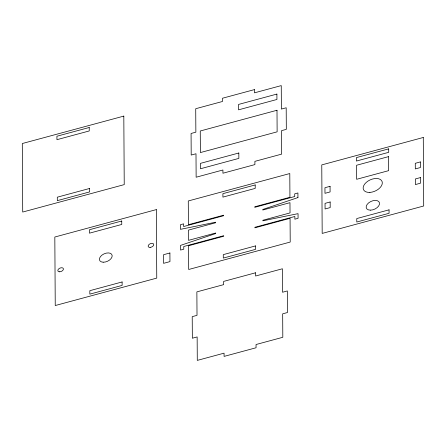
<?xml version="1.0" encoding="UTF-8"?>
<svg xmlns="http://www.w3.org/2000/svg" width="446" height="446" viewBox="0 0 446 446"><rect width="100%" height="100%" fill="white"/><g stroke="black" fill="none" stroke-linecap="round" stroke-linejoin="round"><path stroke-width="0.67" d="M297.945 197.572L262.789 209.475L262.794 210.016L289.972 202.674L290.034 212.92L262.856 220.268L262.861 220.803L298.045 213.656L298.073 218.317L294.873 219.181L294.856 216.483L254.895 227.282L254.895 227.822L290.067 218.317L290.212 242.055L188.697 269.484L188.552 245.746L223.719 236.241L223.719 235.705L183.752 246.499L183.769 249.197L180.569 250.061L180.541 245.4L215.697 233.548L215.697 233.007L188.519 240.349L188.457 230.097L215.63 222.755L215.63 222.22L180.446 229.339L180.418 224.706L183.613 223.842L183.629 226.54L223.597 215.741L223.591 215.201L188.424 224.706L188.279 200.968L289.794 173.539L289.939 197.277L254.766 206.782L254.772 207.318L294.739 196.519L294.722 193.826L297.917 192.962L297.945 197.572M123.815 116.099L22.3 143.528L22.718 212.045L124.233 184.616L123.815 116.099M89.217 127.5L56.926 136.225L56.943 139.682L89.239 130.957L89.217 127.5M254.454 89.601L222.482 98.237L222.498 101.476L195.722 108.713L195.866 132.178L191.072 133.471L191.2 155.052L195.995 153.758L196.14 177.229L222.916 169.993L222.939 173.226L254.911 164.591L254.889 161.352L281.671 154.121L281.526 130.65L286.321 129.357L286.193 107.776L281.393 109.069L281.253 85.604L254.476 92.835L254.454 89.601M276.899 94.073L238.532 104.442L238.565 109.833L276.933 99.469L276.899 94.073M276.999 110.257L200.26 130.99L200.393 152.571L277.128 131.838L276.999 110.257M89.59 188.468L57.294 197.188L57.317 200.644L89.607 191.919L89.59 188.468M238.827 152.995L200.46 163.359L200.494 168.755L238.861 158.391L238.827 152.995M156.34 209.598L54.825 237.021L55.243 305.538L156.758 278.109L156.34 209.598M423.282 137.474L321.767 164.903L322.185 233.42L423.7 205.991L423.282 137.474M121.741 220.999L89.445 229.723L89.468 233.174L121.764 224.45L121.741 220.999M255.196 184.939L222.9 193.664L222.922 197.115L255.218 188.396L255.196 184.939M388.683 148.875L356.393 157.6L356.41 161.051L388.706 152.326L388.683 148.875M388.538 156.63L356.566 165.265L356.649 179.298L388.628 170.656L388.538 156.63M330.062 186.328L324.95 187.71L324.983 193.319L330.096 191.942L330.062 186.328M420.388 161.926L415.276 163.308L415.31 168.917L420.422 167.534L420.388 161.926M330.157 201.977L325.045 203.354L325.078 208.968L330.196 207.585L330.157 201.977M420.483 177.569L415.371 178.952L415.404 184.566L420.517 183.183L420.483 177.569M169.909 252.982L163.515 254.711L163.57 263.341L169.965 261.612L169.909 252.982M122.109 281.961L89.819 290.686L89.841 294.137L122.132 285.412L122.109 281.961M255.564 245.902L223.273 254.627L223.295 258.083L255.586 249.359L255.564 245.902M389.057 209.837L356.761 218.562L356.783 222.019L389.074 213.294L389.057 209.837M255.603 272.774L223.63 281.409L223.647 284.648L196.87 291.879L197.015 315.35L192.215 316.643L192.349 338.224L197.143 336.931L197.288 360.396L224.065 353.165L224.087 356.399L256.06 347.763L256.037 344.524L282.814 337.288L282.675 313.822L287.469 312.529L287.341 290.948L282.541 292.242L282.402 268.771L255.619 276.007L255.603 272.774M369.89 192.399A10.152 6.127 -24.3 0 0 382.088 181.516A10.152 6.127 -24.3 0 0 366.222 182.425A10.152 6.127 -24.3 0 0 369.89 192.399M370.414 210.155A7.108 4.287 -24.3 0 0 379.49 202.813A7.108 4.287 -24.3 0 0 368.658 202.858A7.108 4.287 -24.3 0 0 370.414 210.155M103.171 262.209A6.768 4.081 -24.3 0 0 112.152 255.424A6.768 4.081 -24.3 0 0 102.045 255.062A6.768 4.081 -24.3 0 0 103.171 262.209M59.524 271.804A2.96 1.784 -24.3 0 0 63.404 268.804A2.96 1.784 -24.3 0 0 58.956 268.698A2.96 1.784 -24.3 0 0 59.524 271.804M150.124 247.391A2.96 1.784 -24.3 0 0 153.68 244.218A2.96 1.784 -24.3 0 0 149.053 244.486A2.96 1.784 -24.3 0 0 150.124 247.391"/></g></svg>
